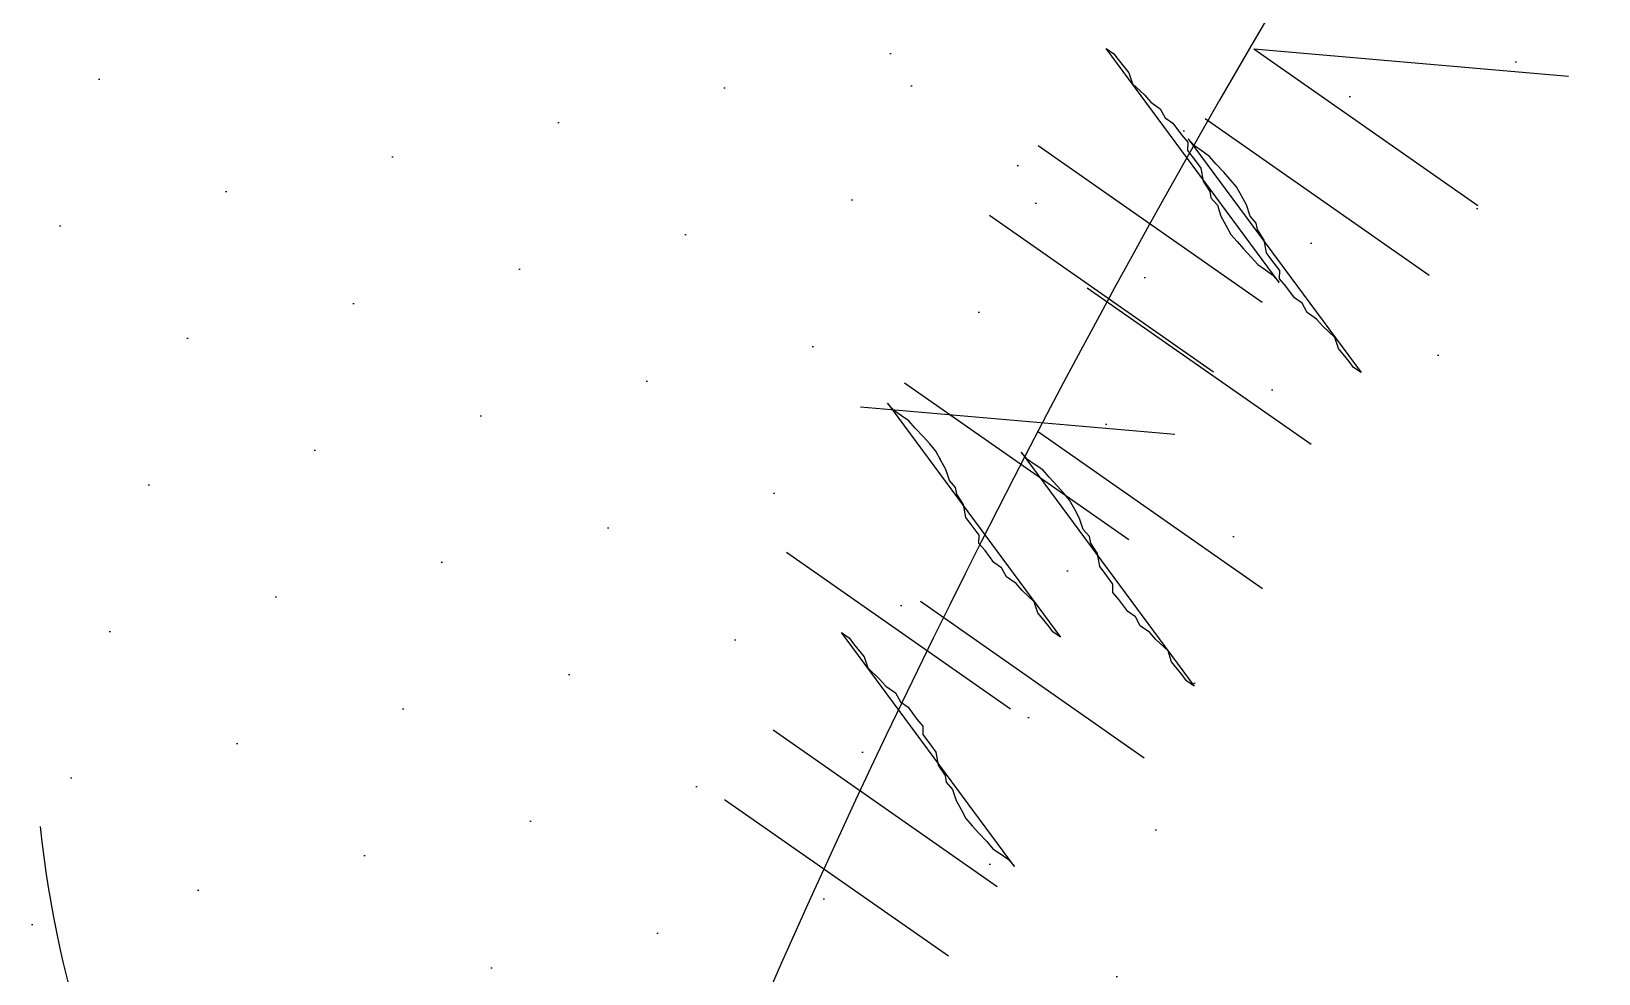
# Model space of a CAD drawing. Extents: x 3694 to 117786, y 20013 to 108631.
# Drawn here: x 25805.3 to 25920.8, y 33090.6 to 33160 of the extents above; entities that cross this region are included whole.
import ezdxf

# ---------------------------------------------------------------- set-up
doc = ezdxf.new("R2010")
doc.units = 0
doc.header["$LTSCALE"] = 1000
doc.header["$MEASUREMENT"] = 0
doc.layers.add('家具', color=253, linetype='Continuous')

msp = doc.modelspace()

# ---------------------------------------------------------------- hatches: boundary and pattern name
at = {"layer": '家具'}
h = msp.add_hatch(dxfattribs=at)
h.set_pattern_fill('DOTS', color=8, scale=335.28, angle=-90, style=0)
h.set_pattern_definition([(270, (-1566.307, 12540.708), (-20.955, -10.4775), [0, -20.955])])
edge = h.paths.add_edge_path()
edge.add_spline(control_points=[(25662.78, 31423.88), (25660.95, 31432.93), (25659.17, 31441.96), (25653.73, 31470.37), (25650.3, 31489.66), (25644.36, 31528.06), (25641.9, 31547.1), (25637.31, 31591.67), (25635.43, 31617.28), (25630.67, 31694.98), (25628.65, 31748.09), (25621.73, 31828.79), (25618.79, 31855.84), (25612.72, 31896.46), (25610.41, 31910.01), (25605.13, 31937.08), (25602.13, 31950.67), (25594.77, 31980.14), (25590.33, 31995.87), (25582.63, 32022), (25579.42, 32032.55), (25576.24, 32042.98)], knot_values=[0.007594, 0.007594, 0.007594, 0.007594, 1.009332, 1.009332, 3.166904, 3.166904, 5.324476, 5.324476, 8.146714, 8.146714, 13.786985, 13.786985, 16.607121, 16.607121, 18.017189, 18.017189, 19.427256, 19.427256, 21.1184, 21.1184, 22.28816, 22.28816, 22.28816, 22.28816], degree=3, periodic=0)
edge.add_ellipse((27492.81, 32604.79), major_axis=(-1412.24, 1412.24), ratio=1, start_angle=48.55715, end_angle=61.33744, ccw=False)
edge.add_ellipse((27492.81, 32356.96), major_axis=(-1412.24, 1412.24), ratio=1, start_angle=28.66256, end_angle=41.44285, ccw=False)
edge.add_spline(control_points=[(25576.24, 32918.76), (25579.42, 32929.2), (25582.63, 32939.75), (25590.33, 32965.88), (25594.77, 32981.61), (25602.13, 33011.08), (25605.13, 33024.67), (25610.41, 33051.74), (25612.72, 33065.29), (25618.79, 33105.91), (25621.73, 33132.96), (25626.82, 33192.38), (25628.66, 33224.64), (25630.39, 33256.52)], knot_values=[0.007594, 0.007594, 0.007594, 0.007594, 1.177354, 1.177354, 2.868498, 2.868498, 4.278566, 4.278566, 5.688634, 5.688634, 8.508769, 8.508769, 11.917873, 11.917873, 11.917873, 11.917873], degree=3, periodic=0)
edge.add_ellipse((25636.15, 33278.94), major_axis=(16.38, 16.38), ratio=1, start_angle=210.5825, end_angle=224.1965)
edge.add_ellipse((25771.72, 33642.9), major_axis=(-290.11, 290.11), ratio=1, start_angle=115.6565, end_angle=125.4571)
edge.add_ellipse((24991.43, 33119.5), major_axis=(-510.62, 510.62), ratio=1, start_angle=213.72155, end_angle=234.46982, ccw=False)
edge.add_ellipse((21224.43, 32647.69), major_axis=(-3173.05, 3173.05), ratio=1, start_angle=218.35798, end_angle=229.22468, ccw=False)
edge.add_ellipse((24683.47, 31745.34), major_axis=(-756.09, 756.09), ratio=1, start_angle=220.52221, end_angle=246.00697, ccw=False)
edge.add_ellipse((25763.13, 31635.85), major_axis=(-20.78, 20.78), ratio=1, start_angle=-17.314, end_angle=60.6503)
edge.add_ellipse((26021.41, 31879.25), major_axis=(269.53, 269.53), ratio=1, start_angle=176.2513, end_angle=213.9303)
edge.add_ellipse((26296.87, 31659.29), major_axis=(-269.54, 269.54), ratio=1, start_angle=68.8475, end_angle=70.5636)
edge.add_ellipse((26012.17, 29992.04), major_axis=(1063.44, 1063.44), ratio=1, start_angle=47.25508, end_angle=54.69471)
edge.add_ellipse((25808.49, 31263.72), major_axis=(153.1, 153.1), ratio=1, start_angle=58.2352, end_angle=87.2958)
edge = h.paths.add_edge_path()
edge.add_ellipse((25722.49, 31307.44), major_axis=(-59.62, 59.62), ratio=1, start_angle=82.2821, end_angle=111.8665, ccw=False)
edge.add_ellipse((25771.29, 31335.44), major_axis=(99.2, 99.2), ratio=1, start_angle=154.3192, end_angle=169.3068, ccw=False)
edge.add_ellipse((25896.08, 32846.25), major_axis=(1116.04, 1116.04), ratio=1, start_angle=215.62195, end_angle=236.67588)
edge.add_spline(control_points=[(26215.5, 31300.59), (26215.69, 31298.4), (26216.55, 31288.82), (26217.14, 31278.8), (26217.99, 31269.41)], knot_values=[0, 0, 0, 0, 0.241803, 1.05283, 1.05283, 1.05283, 1.05283], degree=3, periodic=0)
edge.add_ellipse((26255.9, 31272.71), major_axis=(-26.91, 26.91), ratio=1, start_angle=49.7272, end_angle=121.2232)
edge.add_ellipse((25925.72, 35279.25), major_axis=(2868.19, 2868.19), ratio=1, start_angle=221.65955, end_angle=229.54069, ccw=False)
edge = h.paths.add_edge_path()
edge.add_ellipse((25722.49, 33654.3), major_axis=(59.62, 59.62), ratio=1, start_angle=68.1335, end_angle=97.7179, ccw=False)
edge.add_ellipse((25925.72, 29682.5), major_axis=(-2868.19, 2868.19), ratio=1, start_angle=310.4559, end_angle=318.34045, ccw=False)
edge.add_ellipse((26256.08, 33689.01), major_axis=(-26.91, 26.91), ratio=1, start_angle=-31.3236, end_angle=40.0165)
edge.add_spline(control_points=[(26218.17, 33692.31), (26217.83, 33688.62), (26217.56, 33685.18), (26217.31, 33681.92)], knot_values=[0, 0, 0, 0, 0.318986, 0.318986, 0.318986, 0.318986], degree=3, periodic=0)
edge.add_ellipse((25787.82, 30136.05), major_axis=(-2525.63, 2525.63), ratio=1, start_angle=-51.90623, end_angle=-42.87541)
edge = h.paths.add_edge_path()
edge.add_ellipse((25936.38, 33218.45), major_axis=(221.16, 221.16), ratio=1, start_angle=249.068, end_angle=320.144, ccw=False)
edge.add_ellipse((25845.66, 32959.01), major_axis=(-155.45, 155.45), ratio=1, start_angle=155.1189, end_angle=218.1718, ccw=False)
edge.add_ellipse((26469.11, 32583.91), major_axis=(405.32, 405.32), ratio=1, start_angle=117.88643, end_angle=164.47377)
edge.add_ellipse((25759.1, 32002.77), major_axis=(258.82, 258.82), ratio=1, start_angle=319.4937, end_angle=369.8017, ccw=False)
edge.add_ellipse((26033.54, 31769.3), major_axis=(196.09, 196.09), ratio=1, start_angle=323.3076, end_angle=385.9615, ccw=False)
edge.add_ellipse((25947.61, 31313.07), major_axis=(433.68, 433.68), ratio=1, start_angle=340.12182, end_angle=369.01888, ccw=False)
edge.add_ellipse((10815.44, 32429.69), major_axis=(-11109.23, 11109.23), ratio=1, start_angle=221.285609, end_angle=221.875833, ccw=False)
edge.add_spline(control_points=[(26493.26, 31411.9), (26486.23, 31411.45), (26479.08, 31411.35), (26471.58, 31411.63)], knot_values=[2.29351, 2.29351, 2.29351, 2.29351, 2.979733, 2.979733, 2.979733, 2.979733], degree=3, periodic=0)
edge.add_spline(control_points=[(26471.58, 31411.63), (26467.36, 31411.79), (26456, 31412.52), (26440.03, 31414.58), (26443.69, 31428.33), (26439.95, 31432.1), (26437.17, 31433.68)], knot_values=[2.979733, 2.979733, 2.979733, 2.979733, 3.365456, 3.990522, 4.278466, 4.605763, 4.605763, 4.605763, 4.605763], degree=3, periodic=0)
edge.add_spline(control_points=[(26437.17, 31433.68), (26434.39, 31435.26), (26430.81, 31436.41), (26427.23, 31437.56)], knot_values=[4.605763, 4.605763, 4.605763, 4.605763, 4.934211, 4.934211, 4.934211, 4.934211], degree=3, periodic=0)
edge.add_ellipse((26012.17, 29992.04), major_axis=(-1063.44, 1063.44), ratio=1, start_angle=-61.02051, end_angle=-52.79563)
edge.add_ellipse((26083.49, 31751.85), major_axis=(-212.58, 212.58), ratio=1, start_angle=161.1869, end_angle=194.3664)
edge.add_ellipse((26083.4, 31433.23), major_axis=(217.18, 217.18), ratio=1, start_angle=347.5897, end_angle=388.9748)
edge.add_ellipse((25731.36, 31559.84), major_axis=(331.09, 331.09), ratio=1, start_angle=336.1037, end_angle=362.1536)
edge.add_ellipse((26298.48, 31544.49), major_axis=(-308.61, 308.61), ratio=1, start_angle=-10.2604, end_angle=-2.0534)
edge.add_spline(control_points=[(26001.12, 31863.96), (25992.17, 31856.91), (25969.73, 31839.24), (25979.5, 31902.48), (25956.49, 31937.54), (25929.27, 31997.14), (25961.86, 32062.77), (25942.62, 32144.53), (25926.68, 32231.36), (25867, 32267.5), (25858.38, 32323.05), (25825.52, 32311.22), (25824.03, 32328.39), (25823.35, 32337.33)], knot_values=[28.726228, 28.726228, 28.726228, 28.726228, 29.65137, 31.045535, 32.970907, 34.80046, 37.537981, 40.132447, 43.737998, 46.299248, 47.538816, 48.20545, 48.984057, 48.984057, 48.984057, 48.984057], degree=3, periodic=0)
edge.add_ellipse((32110.24, 32499.07), major_axis=(-4446.97, 4446.97), ratio=1, start_angle=42.846266, end_angle=46.473696, ccw=False)
edge.add_spline(control_points=[(25825.72, 32735.41), (25827.12, 32749.3), (25830.3, 32773.8), (25873.86, 32804.82), (25894.59, 32873.4), (25930.04, 32937.04), (25918.78, 33008.53), (25955.54, 33031.18), (25987.9, 33118.04), (25988.47, 33096.8)], knot_values=[0, 0, 0, 0, 1.426784, 2.507846, 5.446644, 8.794162, 10.36551, 12.195062, 14.476347, 14.476347, 14.476347, 14.476347], degree=3, periodic=0)
edge.add_ellipse((25595.37, 33351.18), major_axis=(-331.09, 331.09), ratio=1, start_angle=192.0923, end_angle=216.81)
edge.add_ellipse((25910.2, 33553.27), major_axis=(217.18, 217.18), ratio=1, start_angle=253.939, end_angle=295.324)
edge.add_ellipse((25981.51, 33242.73), major_axis=(-212.58, 212.58), ratio=1, start_angle=268.5473, end_angle=274.8553)
edge.add_ellipse((26015.71, 34854.62), major_axis=(-983.78, 983.78), ratio=1, start_angle=141.58816, end_angle=151.91197)
edge.add_spline(control_points=[(26420.43, 33523.52), (26425.94, 33525.33), (26431.45, 33527.14), (26434.04, 33530.52)], knot_values=[4.42753, 4.42753, 4.42753, 4.42753, 4.934211, 4.934211, 4.934211, 4.934211], degree=3, periodic=0)
edge.add_ellipse((25941.61, 33650.24), major_axis=(-358.34, 358.34), ratio=1, start_angle=172.1836, end_angle=211.3352, ccw=False)
h = msp.add_hatch(dxfattribs=at)
h.set_pattern_fill('DOTS', color=8, scale=178.816, angle=-75.176, style=0)
h.set_pattern_definition([(255.176, (7759.612, 27199.551), (-12.2337153, -2.5426225), [0, -11.176])])
edge = h.paths.add_edge_path(flags=17)
edge.add_ellipse((25774.3, 33090.61), major_axis=(-23.26, 23.26), ratio=1, start_angle=182.6054, end_angle=232.4016)
edge.add_ellipse((25890.19, 33110.43), major_axis=(59.9, 59.9), ratio=1, start_angle=145.6008, end_angle=189.3416)
edge.add_ellipse((25840.79, 33088.2), major_axis=(-32.95, 32.95), ratio=1, start_angle=70.0976, end_angle=135.0171, ccw=False)
edge = h.paths.add_edge_path(flags=17)
edge.add_ellipse((26482.88, 32815.35), major_axis=(481.37, 481.37), ratio=1, start_angle=115.58827, end_angle=116.32292, ccw=False)
edge.add_ellipse((25895.61, 33038.87), major_axis=(38.8, 38.8), ratio=1, start_angle=132.1423, end_angle=203.6366)
edge.add_ellipse((25868.37, 32967.64), major_axis=(-15.13, 15.13), ratio=1, start_angle=-64.8218, end_angle=72.1862)
edge.add_ellipse((25925.11, 33007.88), major_axis=(-64.2, 64.2), ratio=1, start_angle=28.7109, end_angle=78.4325, ccw=False)
edge = h.paths.add_edge_path()
edge.add_ellipse((26097.69, 32987.55), major_axis=(-242.04, 242.04), ratio=1, start_angle=-26.2846, end_angle=23.3258, ccw=False)
edge.add_spline(control_points=[(25987.86, 33311.75), (25997.22, 33316.08), (26009.13, 33321.59), (26015.99, 33313.95), (26017.25, 33311.97)], knot_values=[0, 0, 0, 0, 1.422385, 1.810205, 1.810205, 1.810205, 1.810205], degree=3, periodic=0)
edge.add_ellipse((26482.88, 32815.35), major_axis=(481.37, 481.37), ratio=1, start_angle=88.15451, end_angle=92.74736)
edge.add_ellipse((26068.39, 32980.85), major_axis=(216.1, 216.1), ratio=1, start_angle=62.0105, end_angle=113.1092)
edge.add_ellipse((26200.64, 32878.76), major_axis=(331.35, 331.35), ratio=1, start_angle=107.547, end_angle=150.4325)
edge.add_ellipse((26734.63, 32591.75), major_axis=(706.38, 706.38), ratio=1, start_angle=125.64913, end_angle=128.25362)
edge.add_spline(control_points=[(25742.58, 32709.11), (25738.94, 32709.9), (25728.59, 32714.87), (25728.79, 32726.92), (25728.92, 32735.05)], knot_values=[0, 0, 0, 0, 0.581976, 1.791185, 1.791185, 1.791185, 1.791185], degree=3, periodic=0)
edge.add_ellipse((26227.64, 32861.2), major_axis=(-363.75, 363.75), ratio=1, start_angle=15.5696, end_angle=59.1958, ccw=False)
edge = h.paths.add_edge_path()
edge.add_spline(control_points=[(25770.76, 32721.98), (25765.22, 32716.2), (25757.52, 32708.17), (25745.69, 32708.43), (25742.58, 32709.11)], knot_values=[1.791185, 1.791185, 1.791185, 1.791185, 3.069002, 3.567392, 3.567392, 3.567392, 3.567392], degree=3, periodic=0)
edge.add_ellipse((26734.63, 32591.75), major_axis=(706.38, 706.38), ratio=1, start_angle=125.64913, end_angle=128.25362, ccw=False)
edge.add_ellipse((25518.62, 33078.03), major_axis=(281.07, 281.07), ratio=1, start_angle=260.4096, end_angle=304.1078)
edge.add_ellipse((25554.97, 33238.84), major_axis=(300.8, 300.8), ratio=1, start_angle=281.3182, end_angle=319.6193)
edge.add_ellipse((26482.88, 32815.35), major_axis=(-481.37, 481.37), ratio=1, start_angle=-1.84549, end_angle=2.74736, ccw=False)
edge.add_spline(control_points=[(26017.25, 33311.97), (26019.16, 33308.97), (26023.49, 33297.46), (26024, 33287.16), (26024.34, 33280.25)], knot_values=[1.810205, 1.810205, 1.810205, 1.810205, 2.398758, 3.598447, 3.598447, 3.598447, 3.598447], degree=3, periodic=0)
edge.add_ellipse((25636.17, 33260.92), major_axis=(-274.82, 274.82), ratio=1, start_angle=183.0275, end_angle=227.8513, ccw=False)
edge.add_ellipse((25621.13, 32986.96), major_axis=(-215.18, 215.18), ratio=1, start_angle=164.4537, end_angle=227.6435, ccw=False)
h = msp.add_hatch(dxfattribs=at)
h.set_pattern_fill('DOTS', color=8, scale=111.76, angle=-102.9138, style=0)
h.set_pattern_definition([(282.9137604, (28434.345, 125801.5766), (-6.0278136, -4.96520334), [0, -6.985])])
edge = h.paths.add_edge_path()
edge.add_ellipse((25771.72, 33642.9), major_axis=(290.11, 290.11), ratio=1, start_angle=228.1002, end_angle=236.8793)
edge.add_ellipse((25993.71, 33228.7), major_axis=(97.66, 97.66), ratio=1, start_angle=129.7169, end_angle=174.894)
edge.add_ellipse((26144.71, 33492.89), major_axis=(308.61, 308.61), ratio=1, start_angle=171.5086, end_angle=188.9291, ccw=False)

# ---------------------------------------------------------------- linework, layer by layer
at = {"layer": '家具', "color": 8, "linetype": 'Continuous'}
for p, q in [((25884.5, 33158.74, 0), (25885.06, 33158.34, 0)), ((25897.24, 33141.5, 0), (25884.5, 33158.74, 0)), ((25884.5, 33158.74, 0), (25885.06, 33158.34, 0)), ((25897.24, 33141.5, 0), (25884.5, 33158.74, 0)), ((25884.5, 33158.74, 0), (25885.06, 33158.34, 0)), ((25897.24, 33141.5, 0), (25884.5, 33158.74, 0)), ((25884.5, 33158.74, 0), (25885.06, 33158.34, 0)), ((25897.24, 33141.5, 0), (25884.5, 33158.74, 0)), ((25885.06, 33158.34, 0), (25885.38, 33157.91, 0)), ((25885.06, 33158.34, 0), (25885.38, 33157.91, 0)), ((25885.06, 33158.34, 0), (25885.38, 33157.91, 0)), ((25885.06, 33158.34, 0), (25885.38, 33157.91, 0)), ((25895.38, 33158.7, 0), (25911.88, 33147.17, 0)), ((25895.38, 33158.7, 0), (25911.88, 33147.17, 0)), ((25895.38, 33158.7, 0), (25918.54, 33156.69, 0)), ((25895.38, 33158.7, 0), (25911.88, 33147.17, 0)), ((25895.38, 33158.7, 0), (25918.54, 33156.69, 0)), ((25895.38, 33158.7, 0), (25911.88, 33147.17, 0)), ((25895.38, 33158.7, 0), (25918.54, 33156.69, 0)), ((25885.38, 33157.91, 0), (25886.16, 33156.95, 0)), ((25885.38, 33157.91, 0), (25886.16, 33156.95, 0)), ((25885.38, 33157.91, 0), (25886.16, 33156.95, 0)), ((25885.38, 33157.91, 0), (25886.16, 33156.95, 0)), ((25886.16, 33156.95, 0), (25886.43, 33156.13, 0)), ((25886.16, 33156.95, 0), (25886.43, 33156.13, 0)), ((25886.16, 33156.95, 0), (25886.43, 33156.13, 0)), ((25886.16, 33156.95, 0), (25886.43, 33156.13, 0)), ((25886.43, 33156.13, 0), (25887.31, 33155.31, 0)), ((25886.43, 33156.13, 0), (25887.31, 33155.31, 0)), ((25886.43, 33156.13, 0), (25887.31, 33155.31, 0)), ((25886.43, 33156.13, 0), (25887.31, 33155.31, 0)), ((25887.31, 33155.31, 0), (25887.77, 33154.78, 0)), ((25887.31, 33155.31, 0), (25887.77, 33154.78, 0)), ((25887.31, 33155.31, 0), (25887.77, 33154.78, 0)), ((25887.31, 33155.31, 0), (25887.77, 33154.78, 0)), ((25887.77, 33154.78, 0), (25888.47, 33154.29, 0)), ((25887.77, 33154.78, 0), (25888.47, 33154.29, 0)), ((25887.77, 33154.78, 0), (25888.47, 33154.29, 0)), ((25887.77, 33154.78, 0), (25888.47, 33154.29, 0)), ((25888.47, 33154.29, 0), (25888.84, 33153.62, 0)), ((25888.47, 33154.29, 0), (25888.84, 33153.62, 0)), ((25888.47, 33154.29, 0), (25888.84, 33153.62, 0)), ((25888.47, 33154.29, 0), (25888.84, 33153.62, 0)), ((25888.84, 33153.62, 0), (25889.4, 33153.23, 0)), ((25888.84, 33153.62, 0), (25889.4, 33153.23, 0)), ((25888.84, 33153.62, 0), (25889.4, 33153.23, 0)), ((25888.84, 33153.62, 0), (25889.4, 33153.23, 0)), ((25891.79, 33153.57, 0), (25908.29, 33142.04, 0)), ((25891.79, 33153.57, 0), (25908.29, 33142.04, 0)), ((25891.79, 33153.57, 0), (25908.29, 33142.04, 0)), ((25891.79, 33153.57, 0), (25908.29, 33142.04, 0)), ((25889.4, 33153.23, 0), (25890.04, 33152.36, 0)), ((25889.4, 33153.23, 0), (25890.04, 33152.36, 0)), ((25889.4, 33153.23, 0), (25890.04, 33152.36, 0)), ((25889.4, 33153.23, 0), (25890.04, 33152.36, 0)), ((25890.04, 33152.36, 0), (25890.5, 33151.83, 0)), ((25890.04, 33152.36, 0), (25890.5, 33151.83, 0)), ((25890.04, 33152.36, 0), (25890.5, 33151.83, 0)), ((25890.04, 33152.36, 0), (25890.5, 33151.83, 0)), ((25895.98, 33140.01, 0), (25879.47, 33151.55, 0)), ((25895.98, 33140.01, 0), (25879.47, 33151.55, 0)), ((25895.98, 33140.01, 0), (25879.47, 33151.55, 0)), ((25895.98, 33140.01, 0), (25879.47, 33151.55, 0)), ((25890.5, 33151.83, 0), (25890.49, 33151.21, 0)), ((25890.5, 33151.83, 0), (25890.49, 33151.21, 0)), ((25890.5, 33151.83, 0), (25890.49, 33151.21, 0)), ((25890.5, 33151.83, 0), (25890.49, 33151.21, 0)), ((25890.49, 33151.21, 0), (25891.14, 33150.35, 0)), ((25890.49, 33151.21, 0), (25891.14, 33150.35, 0)), ((25890.49, 33151.21, 0), (25891.14, 33150.35, 0)), ((25890.49, 33151.21, 0), (25891.14, 33150.35, 0)), ((25890.99, 33151.55, 0), (25890.53, 33152.08, 0)), ((25890.53, 33152.08, 0), (25903.27, 33134.85, 0)), ((25890.99, 33151.55, 0), (25890.53, 33152.08, 0)), ((25890.53, 33152.08, 0), (25903.27, 33134.85, 0)), ((25890.99, 33151.55, 0), (25890.53, 33152.08, 0)), ((25890.53, 33152.08, 0), (25903.27, 33134.85, 0)), ((25890.99, 33151.55, 0), (25890.53, 33152.08, 0)), ((25890.53, 33152.08, 0), (25903.27, 33134.85, 0)), ((25891.55, 33151.16, 0), (25890.99, 33151.55, 0)), ((25891.55, 33151.16, 0), (25890.99, 33151.55, 0)), ((25891.55, 33151.16, 0), (25890.99, 33151.55, 0)), ((25891.55, 33151.16, 0), (25890.99, 33151.55, 0)), ((25892.11, 33150.77, 0), (25891.55, 33151.16, 0)), ((25892.11, 33150.77, 0), (25891.55, 33151.16, 0)), ((25892.11, 33150.77, 0), (25891.55, 33151.16, 0)), ((25892.11, 33150.77, 0), (25891.55, 33151.16, 0)), ((25891.14, 33150.35, 0), (25891.46, 33149.91, 0)), ((25891.14, 33150.35, 0), (25891.46, 33149.91, 0)), ((25891.14, 33150.35, 0), (25891.46, 33149.91, 0)), ((25891.14, 33150.35, 0), (25891.46, 33149.91, 0)), ((25892.57, 33150.24, 0), (25892.11, 33150.77, 0)), ((25892.57, 33150.24, 0), (25892.11, 33150.77, 0)), ((25892.57, 33150.24, 0), (25892.11, 33150.77, 0)), ((25892.57, 33150.24, 0), (25892.11, 33150.77, 0)), ((25893.17, 33149.61, 0), (25892.57, 33150.24, 0)), ((25893.17, 33149.61, 0), (25892.57, 33150.24, 0)), ((25893.17, 33149.61, 0), (25892.57, 33150.24, 0)), ((25893.17, 33149.61, 0), (25892.57, 33150.24, 0)), ((25891.46, 33149.91, 0), (25891.63, 33148.96, 0)), ((25891.46, 33149.91, 0), (25891.63, 33148.96, 0)), ((25891.46, 33149.91, 0), (25891.63, 33148.96, 0)), ((25891.46, 33149.91, 0), (25891.63, 33148.96, 0)), ((25891.63, 33148.96, 0), (25892.13, 33148.19, 0)), ((25891.63, 33148.96, 0), (25892.13, 33148.19, 0)), ((25891.63, 33148.96, 0), (25892.13, 33148.19, 0)), ((25891.63, 33148.96, 0), (25892.13, 33148.19, 0)), ((25893.63, 33149.08, 0), (25893.17, 33149.61, 0)), ((25893.63, 33149.08, 0), (25893.17, 33149.61, 0)), ((25893.63, 33149.08, 0), (25893.17, 33149.61, 0)), ((25893.63, 33149.08, 0), (25893.17, 33149.61, 0)), ((25894.1, 33148.55, 0), (25893.63, 33149.08, 0)), ((25894.1, 33148.55, 0), (25893.63, 33149.08, 0)), ((25894.1, 33148.55, 0), (25893.63, 33149.08, 0)), ((25894.1, 33148.55, 0), (25893.63, 33149.08, 0)), ((25892.13, 33148.19, 0), (25892.21, 33147.72, 0)), ((25892.13, 33148.19, 0), (25892.21, 33147.72, 0)), ((25892.13, 33148.19, 0), (25892.21, 33147.72, 0)), ((25892.13, 33148.19, 0), (25892.21, 33147.72, 0)), ((25892.21, 33147.72, 0), (25892.68, 33147.19, 0)), ((25892.21, 33147.72, 0), (25892.68, 33147.19, 0)), ((25892.21, 33147.72, 0), (25892.68, 33147.19, 0)), ((25892.21, 33147.72, 0), (25892.68, 33147.19, 0)), ((25894.46, 33147.88, 0), (25894.1, 33148.55, 0)), ((25894.46, 33147.88, 0), (25894.1, 33148.55, 0)), ((25894.46, 33147.88, 0), (25894.1, 33148.55, 0)), ((25894.46, 33147.88, 0), (25894.1, 33148.55, 0)), ((25894.82, 33147.21, 0), (25894.46, 33147.88, 0)), ((25894.82, 33147.21, 0), (25894.46, 33147.88, 0)), ((25894.82, 33147.21, 0), (25894.46, 33147.88, 0)), ((25894.82, 33147.21, 0), (25894.46, 33147.88, 0)), ((25892.68, 33147.19, 0), (25892.94, 33146.38, 0)), ((25892.68, 33147.19, 0), (25892.94, 33146.38, 0)), ((25892.68, 33147.19, 0), (25892.94, 33146.38, 0)), ((25892.68, 33147.19, 0), (25892.94, 33146.38, 0)), ((25895.09, 33146.39, 0), (25894.82, 33147.21, 0)), ((25895.09, 33146.39, 0), (25894.82, 33147.21, 0)), ((25895.09, 33146.39, 0), (25894.82, 33147.21, 0)), ((25895.09, 33146.39, 0), (25894.82, 33147.21, 0)), ((25892.39, 33134.88, 0), (25875.89, 33146.42, 0)), ((25892.39, 33134.88, 0), (25875.89, 33146.42, 0)), ((25892.39, 33134.88, 0), (25875.89, 33146.42, 0)), ((25892.39, 33134.88, 0), (25875.89, 33146.42, 0)), ((25892.94, 33146.38, 0), (25893.31, 33145.71, 0)), ((25892.94, 33146.38, 0), (25893.31, 33145.71, 0)), ((25892.94, 33146.38, 0), (25893.31, 33145.71, 0)), ((25892.94, 33146.38, 0), (25893.31, 33145.71, 0)), ((25893.31, 33145.71, 0), (25893.67, 33145.03, 0)), ((25893.31, 33145.71, 0), (25893.67, 33145.03, 0)), ((25893.31, 33145.71, 0), (25893.67, 33145.03, 0)), ((25893.31, 33145.71, 0), (25893.67, 33145.03, 0)), ((25895.55, 33145.86, 0), (25895.09, 33146.39, 0)), ((25895.55, 33145.86, 0), (25895.09, 33146.39, 0)), ((25895.55, 33145.86, 0), (25895.09, 33146.39, 0)), ((25895.55, 33145.86, 0), (25895.09, 33146.39, 0)), ((25895.64, 33145.39, 0), (25895.55, 33145.86, 0)), ((25895.64, 33145.39, 0), (25895.55, 33145.86, 0)), ((25895.64, 33145.39, 0), (25895.55, 33145.86, 0)), ((25895.64, 33145.39, 0), (25895.55, 33145.86, 0)), ((25896.14, 33144.62, 0), (25895.64, 33145.39, 0)), ((25896.14, 33144.62, 0), (25895.64, 33145.39, 0)), ((25896.14, 33144.62, 0), (25895.64, 33145.39, 0)), ((25896.14, 33144.62, 0), (25895.64, 33145.39, 0)), ((25893.67, 33145.03, 0), (25894.13, 33144.5, 0)), ((25893.67, 33145.03, 0), (25894.13, 33144.5, 0)), ((25893.67, 33145.03, 0), (25894.13, 33144.5, 0)), ((25893.67, 33145.03, 0), (25894.13, 33144.5, 0)), ((25894.13, 33144.5, 0), (25894.6, 33143.97, 0)), ((25894.13, 33144.5, 0), (25894.6, 33143.97, 0)), ((25894.13, 33144.5, 0), (25894.6, 33143.97, 0)), ((25894.13, 33144.5, 0), (25894.6, 33143.97, 0)), ((25896.31, 33143.67, 0), (25896.14, 33144.62, 0)), ((25896.31, 33143.67, 0), (25896.14, 33144.62, 0)), ((25896.31, 33143.67, 0), (25896.14, 33144.62, 0)), ((25896.31, 33143.67, 0), (25896.14, 33144.62, 0)), ((25894.6, 33143.97, 0), (25895.2, 33143.34, 0)), ((25894.6, 33143.97, 0), (25895.2, 33143.34, 0)), ((25894.6, 33143.97, 0), (25895.2, 33143.34, 0)), ((25894.6, 33143.97, 0), (25895.2, 33143.34, 0)), ((25895.2, 33143.34, 0), (25895.66, 33142.81, 0)), ((25895.2, 33143.34, 0), (25895.66, 33142.81, 0)), ((25895.2, 33143.34, 0), (25895.66, 33142.81, 0)), ((25895.2, 33143.34, 0), (25895.66, 33142.81, 0)), ((25896.63, 33143.23, 0), (25896.31, 33143.67, 0)), ((25896.63, 33143.23, 0), (25896.31, 33143.67, 0)), ((25896.63, 33143.23, 0), (25896.31, 33143.67, 0)), ((25896.63, 33143.23, 0), (25896.31, 33143.67, 0)), ((25897.28, 33142.37, 0), (25896.63, 33143.23, 0)), ((25897.28, 33142.37, 0), (25896.63, 33143.23, 0)), ((25897.28, 33142.37, 0), (25896.63, 33143.23, 0)), ((25897.28, 33142.37, 0), (25896.63, 33143.23, 0)), ((25895.66, 33142.81, 0), (25896.22, 33142.42, 0)), ((25895.66, 33142.81, 0), (25896.22, 33142.42, 0)), ((25895.66, 33142.81, 0), (25896.22, 33142.42, 0)), ((25895.66, 33142.81, 0), (25896.22, 33142.42, 0)), ((25896.22, 33142.42, 0), (25896.78, 33142.03, 0)), ((25896.22, 33142.42, 0), (25896.78, 33142.03, 0)), ((25896.22, 33142.42, 0), (25896.78, 33142.03, 0)), ((25896.22, 33142.42, 0), (25896.78, 33142.03, 0)), ((25896.78, 33142.03, 0), (25897.24, 33141.5, 0)), ((25896.78, 33142.03, 0), (25897.24, 33141.5, 0)), ((25896.78, 33142.03, 0), (25897.24, 33141.5, 0)), ((25896.78, 33142.03, 0), (25897.24, 33141.5, 0)), ((25897.26, 33141.75, 0), (25897.28, 33142.37, 0)), ((25897.26, 33141.75, 0), (25897.28, 33142.37, 0)), ((25897.26, 33141.75, 0), (25897.28, 33142.37, 0)), ((25897.26, 33141.75, 0), (25897.28, 33142.37, 0)), ((25883.09, 33141.11, 0), (25899.59, 33129.58, 0)), ((25883.09, 33141.11, 0), (25899.59, 33129.58, 0)), ((25883.09, 33141.11, 0), (25899.59, 33129.58, 0)), ((25883.09, 33141.11, 0), (25899.59, 33129.58, 0)), ((25897.72, 33141.22, 0), (25897.26, 33141.75, 0)), ((25897.72, 33141.22, 0), (25897.26, 33141.75, 0)), ((25897.72, 33141.22, 0), (25897.26, 33141.75, 0)), ((25897.72, 33141.22, 0), (25897.26, 33141.75, 0)), ((25898.37, 33140.35, 0), (25897.72, 33141.22, 0)), ((25898.37, 33140.35, 0), (25897.72, 33141.22, 0)), ((25898.37, 33140.35, 0), (25897.72, 33141.22, 0)), ((25898.37, 33140.35, 0), (25897.72, 33141.22, 0)), ((25898.93, 33139.96, 0), (25898.37, 33140.35, 0)), ((25898.93, 33139.96, 0), (25898.37, 33140.35, 0)), ((25898.93, 33139.96, 0), (25898.37, 33140.35, 0)), ((25898.93, 33139.96, 0), (25898.37, 33140.35, 0)), ((25899.29, 33139.29, 0), (25898.93, 33139.96, 0)), ((25899.29, 33139.29, 0), (25898.93, 33139.96, 0)), ((25899.29, 33139.29, 0), (25898.93, 33139.96, 0)), ((25899.29, 33139.29, 0), (25898.93, 33139.96, 0)), ((25899.99, 33138.8, 0), (25899.29, 33139.29, 0)), ((25899.99, 33138.8, 0), (25899.29, 33139.29, 0)), ((25899.99, 33138.8, 0), (25899.29, 33139.29, 0)), ((25899.99, 33138.8, 0), (25899.29, 33139.29, 0)), ((25900.46, 33138.27, 0), (25899.99, 33138.8, 0)), ((25900.46, 33138.27, 0), (25899.99, 33138.8, 0)), ((25900.46, 33138.27, 0), (25899.99, 33138.8, 0)), ((25900.46, 33138.27, 0), (25899.99, 33138.8, 0)), ((25901.34, 33137.45, 0), (25900.46, 33138.27, 0)), ((25901.34, 33137.45, 0), (25900.46, 33138.27, 0)), ((25901.34, 33137.45, 0), (25900.46, 33138.27, 0)), ((25901.34, 33137.45, 0), (25900.46, 33138.27, 0)), ((25901.6, 33136.64, 0), (25901.34, 33137.45, 0)), ((25901.6, 33136.64, 0), (25901.34, 33137.45, 0)), ((25901.6, 33136.64, 0), (25901.34, 33137.45, 0)), ((25901.6, 33136.64, 0), (25901.34, 33137.45, 0)), ((25902.39, 33135.67, 0), (25901.6, 33136.64, 0)), ((25902.39, 33135.67, 0), (25901.6, 33136.64, 0)), ((25902.39, 33135.67, 0), (25901.6, 33136.64, 0)), ((25902.39, 33135.67, 0), (25901.6, 33136.64, 0)), ((25902.71, 33135.24, 0), (25902.39, 33135.67, 0)), ((25902.71, 33135.24, 0), (25902.39, 33135.67, 0)), ((25902.71, 33135.24, 0), (25902.39, 33135.67, 0)), ((25902.71, 33135.24, 0), (25902.39, 33135.67, 0)), ((25903.27, 33134.85, 0), (25902.71, 33135.24, 0)), ((25903.27, 33134.85, 0), (25902.71, 33135.24, 0)), ((25903.27, 33134.85, 0), (25902.71, 33135.24, 0)), ((25903.27, 33134.85, 0), (25902.71, 33135.24, 0)), ((25869.64, 33134.09, 0), (25886.15, 33122.55, 0)), ((25869.64, 33134.09, 0), (25886.15, 33122.55, 0)), ((25869.64, 33134.09, 0), (25886.15, 33122.55, 0)), ((25869.64, 33134.09, 0), (25886.15, 33122.55, 0)), ((25866.39, 33132.33, 0), (25889.55, 33130.32, 0)), ((25866.39, 33132.33, 0), (25889.55, 33130.32, 0)), ((25866.39, 33132.33, 0), (25889.55, 33130.32, 0)), ((25868.84, 33132.07, 0), (25868.38, 33132.6, 0)), ((25868.38, 33132.6, 0), (25881.12, 33115.36, 0)), ((25868.84, 33132.07, 0), (25868.38, 33132.6, 0)), ((25868.38, 33132.6, 0), (25881.12, 33115.36, 0)), ((25868.84, 33132.07, 0), (25868.38, 33132.6, 0)), ((25868.38, 33132.6, 0), (25881.12, 33115.36, 0)), ((25868.84, 33132.07, 0), (25868.38, 33132.6, 0)), ((25868.38, 33132.6, 0), (25881.12, 33115.36, 0)), ((25869.4, 33131.68, 0), (25868.84, 33132.07, 0)), ((25869.4, 33131.68, 0), (25868.84, 33132.07, 0)), ((25869.4, 33131.68, 0), (25868.84, 33132.07, 0)), ((25869.4, 33131.68, 0), (25868.84, 33132.07, 0)), ((25869.96, 33131.29, 0), (25869.4, 33131.68, 0)), ((25869.96, 33131.29, 0), (25869.4, 33131.68, 0)), ((25869.96, 33131.29, 0), (25869.4, 33131.68, 0)), ((25869.96, 33131.29, 0), (25869.4, 33131.68, 0)), ((25870.42, 33130.76, 0), (25869.96, 33131.29, 0)), ((25870.42, 33130.76, 0), (25869.96, 33131.29, 0)), ((25870.42, 33130.76, 0), (25869.96, 33131.29, 0)), ((25870.42, 33130.76, 0), (25869.96, 33131.29, 0)), ((25871.02, 33130.13, 0), (25870.42, 33130.76, 0)), ((25871.02, 33130.13, 0), (25870.42, 33130.76, 0)), ((25871.02, 33130.13, 0), (25870.42, 33130.76, 0)), ((25871.02, 33130.13, 0), (25870.42, 33130.76, 0)), ((25879.5, 33130.48, 0), (25896, 33118.94, 0)), ((25879.5, 33130.48, 0), (25896, 33118.94, 0)), ((25879.5, 33130.48, 0), (25896, 33118.94, 0)), ((25879.5, 33130.48, 0), (25896, 33118.94, 0)), ((25871.49, 33129.6, 0), (25871.02, 33130.13, 0)), ((25871.49, 33129.6, 0), (25871.02, 33130.13, 0)), ((25871.49, 33129.6, 0), (25871.02, 33130.13, 0)), ((25871.49, 33129.6, 0), (25871.02, 33130.13, 0)), ((25871.95, 33129.06, 0), (25871.49, 33129.6, 0)), ((25871.95, 33129.06, 0), (25871.49, 33129.6, 0)), ((25871.95, 33129.06, 0), (25871.49, 33129.6, 0)), ((25871.95, 33129.06, 0), (25871.49, 33129.6, 0)), ((25872.31, 33128.39, 0), (25871.95, 33129.06, 0)), ((25872.31, 33128.39, 0), (25871.95, 33129.06, 0)), ((25872.31, 33128.39, 0), (25871.95, 33129.06, 0)), ((25872.31, 33128.39, 0), (25871.95, 33129.06, 0)), ((25872.68, 33127.72, 0), (25872.31, 33128.39, 0)), ((25872.68, 33127.72, 0), (25872.31, 33128.39, 0)), ((25872.68, 33127.72, 0), (25872.31, 33128.39, 0)), ((25872.68, 33127.72, 0), (25872.31, 33128.39, 0)), ((25878.7, 33128.46, 0), (25878.23, 33128.99, 0)), ((25878.23, 33128.99, 0), (25890.98, 33111.75, 0)), ((25878.7, 33128.46, 0), (25878.23, 33128.99, 0)), ((25878.23, 33128.99, 0), (25890.98, 33111.75, 0)), ((25878.7, 33128.46, 0), (25878.23, 33128.99, 0)), ((25878.23, 33128.99, 0), (25890.98, 33111.75, 0)), ((25878.7, 33128.46, 0), (25878.23, 33128.99, 0)), ((25878.23, 33128.99, 0), (25890.98, 33111.75, 0)), ((25879.26, 33128.07, 0), (25878.7, 33128.46, 0)), ((25879.26, 33128.07, 0), (25878.7, 33128.46, 0)), ((25879.26, 33128.07, 0), (25878.7, 33128.46, 0)), ((25879.26, 33128.07, 0), (25878.7, 33128.46, 0)), ((25879.82, 33127.68, 0), (25879.26, 33128.07, 0)), ((25879.82, 33127.68, 0), (25879.26, 33128.07, 0)), ((25879.82, 33127.68, 0), (25879.26, 33128.07, 0)), ((25879.82, 33127.68, 0), (25879.26, 33128.07, 0)), ((25872.94, 33126.91, 0), (25872.68, 33127.72, 0)), ((25872.94, 33126.91, 0), (25872.68, 33127.72, 0)), ((25872.94, 33126.91, 0), (25872.68, 33127.72, 0)), ((25872.94, 33126.91, 0), (25872.68, 33127.72, 0)), ((25873.4, 33126.38, 0), (25872.94, 33126.91, 0)), ((25873.4, 33126.38, 0), (25872.94, 33126.91, 0)), ((25873.4, 33126.38, 0), (25872.94, 33126.91, 0)), ((25873.4, 33126.38, 0), (25872.94, 33126.91, 0)), ((25880.28, 33127.15, 0), (25879.82, 33127.68, 0)), ((25880.28, 33127.15, 0), (25879.82, 33127.68, 0)), ((25880.28, 33127.15, 0), (25879.82, 33127.68, 0)), ((25880.28, 33127.15, 0), (25879.82, 33127.68, 0)), ((25880.88, 33126.52, 0), (25880.28, 33127.15, 0)), ((25880.88, 33126.52, 0), (25880.28, 33127.15, 0)), ((25880.88, 33126.52, 0), (25880.28, 33127.15, 0)), ((25880.88, 33126.52, 0), (25880.28, 33127.15, 0)), ((25873.49, 33125.9, 0), (25873.4, 33126.38, 0)), ((25873.49, 33125.9, 0), (25873.4, 33126.38, 0)), ((25873.49, 33125.9, 0), (25873.4, 33126.38, 0)), ((25873.49, 33125.9, 0), (25873.4, 33126.38, 0)), ((25873.99, 33125.14, 0), (25873.49, 33125.9, 0)), ((25873.99, 33125.14, 0), (25873.49, 33125.9, 0)), ((25873.99, 33125.14, 0), (25873.49, 33125.9, 0)), ((25873.99, 33125.14, 0), (25873.49, 33125.9, 0)), ((25881.34, 33125.99, 0), (25880.88, 33126.52, 0)), ((25881.34, 33125.99, 0), (25880.88, 33126.52, 0)), ((25881.34, 33125.99, 0), (25880.88, 33126.52, 0)), ((25881.34, 33125.99, 0), (25880.88, 33126.52, 0)), ((25881.8, 33125.46, 0), (25881.34, 33125.99, 0)), ((25881.8, 33125.46, 0), (25881.34, 33125.99, 0)), ((25881.8, 33125.46, 0), (25881.34, 33125.99, 0)), ((25881.8, 33125.46, 0), (25881.34, 33125.99, 0)), ((25874.16, 33124.18, 0), (25873.99, 33125.14, 0)), ((25874.16, 33124.18, 0), (25873.99, 33125.14, 0)), ((25874.16, 33124.18, 0), (25873.99, 33125.14, 0)), ((25874.16, 33124.18, 0), (25873.99, 33125.14, 0)), ((25882.17, 33124.78, 0), (25881.8, 33125.46, 0)), ((25882.17, 33124.78, 0), (25881.8, 33125.46, 0)), ((25882.17, 33124.78, 0), (25881.8, 33125.46, 0)), ((25882.17, 33124.78, 0), (25881.8, 33125.46, 0)), ((25882.53, 33124.11, 0), (25882.17, 33124.78, 0)), ((25882.53, 33124.11, 0), (25882.17, 33124.78, 0)), ((25882.53, 33124.11, 0), (25882.17, 33124.78, 0)), ((25882.53, 33124.11, 0), (25882.17, 33124.78, 0)), ((25874.48, 33123.75, 0), (25874.16, 33124.18, 0)), ((25874.48, 33123.75, 0), (25874.16, 33124.18, 0)), ((25874.48, 33123.75, 0), (25874.16, 33124.18, 0)), ((25874.48, 33123.75, 0), (25874.16, 33124.18, 0)), ((25875.13, 33122.88, 0), (25874.48, 33123.75, 0)), ((25875.13, 33122.88, 0), (25874.48, 33123.75, 0)), ((25875.13, 33122.88, 0), (25874.48, 33123.75, 0)), ((25875.13, 33122.88, 0), (25874.48, 33123.75, 0)), ((25882.8, 33123.3, 0), (25882.53, 33124.11, 0)), ((25882.8, 33123.3, 0), (25882.53, 33124.11, 0)), ((25882.8, 33123.3, 0), (25882.53, 33124.11, 0)), ((25882.8, 33123.3, 0), (25882.53, 33124.11, 0)), ((25875.11, 33122.27, 0), (25875.13, 33122.88, 0)), ((25875.11, 33122.27, 0), (25875.13, 33122.88, 0)), ((25875.11, 33122.27, 0), (25875.13, 33122.88, 0)), ((25875.11, 33122.27, 0), (25875.13, 33122.88, 0)), ((25883.26, 33122.77, 0), (25882.8, 33123.3, 0)), ((25883.26, 33122.77, 0), (25882.8, 33123.3, 0)), ((25883.26, 33122.77, 0), (25882.8, 33123.3, 0)), ((25883.26, 33122.77, 0), (25882.8, 33123.3, 0)), ((25883.35, 33122.29, 0), (25883.26, 33122.77, 0)), ((25883.35, 33122.29, 0), (25883.26, 33122.77, 0)), ((25883.35, 33122.29, 0), (25883.26, 33122.77, 0)), ((25883.35, 33122.29, 0), (25883.26, 33122.77, 0)), ((25883.85, 33121.53, 0), (25883.35, 33122.29, 0)), ((25883.85, 33121.53, 0), (25883.35, 33122.29, 0)), ((25883.85, 33121.53, 0), (25883.35, 33122.29, 0)), ((25883.85, 33121.53, 0), (25883.35, 33122.29, 0)), ((25860.94, 33121.63, 0), (25877.44, 33110.09, 0)), ((25860.94, 33121.63, 0), (25877.44, 33110.09, 0)), ((25860.94, 33121.63, 0), (25877.44, 33110.09, 0)), ((25860.94, 33121.63, 0), (25877.44, 33110.09, 0)), ((25875.58, 33121.74, 0), (25875.11, 33122.27, 0)), ((25875.58, 33121.74, 0), (25875.11, 33122.27, 0)), ((25875.58, 33121.74, 0), (25875.11, 33122.27, 0)), ((25875.58, 33121.74, 0), (25875.11, 33122.27, 0)), ((25876.22, 33120.87, 0), (25875.58, 33121.74, 0)), ((25876.22, 33120.87, 0), (25875.58, 33121.74, 0)), ((25876.22, 33120.87, 0), (25875.58, 33121.74, 0)), ((25876.22, 33120.87, 0), (25875.58, 33121.74, 0)), ((25884.02, 33120.57, 0), (25883.85, 33121.53, 0)), ((25884.02, 33120.57, 0), (25883.85, 33121.53, 0)), ((25884.02, 33120.57, 0), (25883.85, 33121.53, 0)), ((25884.02, 33120.57, 0), (25883.85, 33121.53, 0)), ((25876.78, 33120.48, 0), (25876.22, 33120.87, 0)), ((25876.78, 33120.48, 0), (25876.22, 33120.87, 0)), ((25876.78, 33120.48, 0), (25876.22, 33120.87, 0)), ((25876.78, 33120.48, 0), (25876.22, 33120.87, 0)), ((25877.15, 33119.81, 0), (25876.78, 33120.48, 0)), ((25877.15, 33119.81, 0), (25876.78, 33120.48, 0)), ((25877.15, 33119.81, 0), (25876.78, 33120.48, 0)), ((25877.15, 33119.81, 0), (25876.78, 33120.48, 0)), ((25884.34, 33120.14, 0), (25884.02, 33120.57, 0)), ((25884.34, 33120.14, 0), (25884.02, 33120.57, 0)), ((25884.34, 33120.14, 0), (25884.02, 33120.57, 0)), ((25884.34, 33120.14, 0), (25884.02, 33120.57, 0)), ((25884.98, 33119.27, 0), (25884.34, 33120.14, 0)), ((25884.98, 33119.27, 0), (25884.34, 33120.14, 0)), ((25884.98, 33119.27, 0), (25884.34, 33120.14, 0)), ((25884.98, 33119.27, 0), (25884.34, 33120.14, 0)), ((25877.85, 33119.32, 0), (25877.15, 33119.81, 0)), ((25877.85, 33119.32, 0), (25877.15, 33119.81, 0)), ((25877.85, 33119.32, 0), (25877.15, 33119.81, 0)), ((25877.85, 33119.32, 0), (25877.15, 33119.81, 0)), ((25878.31, 33118.79, 0), (25877.85, 33119.32, 0)), ((25878.31, 33118.79, 0), (25877.85, 33119.32, 0)), ((25878.31, 33118.79, 0), (25877.85, 33119.32, 0)), ((25878.31, 33118.79, 0), (25877.85, 33119.32, 0)), ((25884.97, 33118.66, 0), (25884.98, 33119.27, 0)), ((25884.97, 33118.66, 0), (25884.98, 33119.27, 0)), ((25884.97, 33118.66, 0), (25884.98, 33119.27, 0)), ((25884.97, 33118.66, 0), (25884.98, 33119.27, 0)), ((25870.8, 33118.02, 0), (25887.3, 33106.48, 0)), ((25870.8, 33118.02, 0), (25887.3, 33106.48, 0)), ((25870.8, 33118.02, 0), (25887.3, 33106.48, 0)), ((25870.8, 33118.02, 0), (25887.3, 33106.48, 0)), ((25879.19, 33117.96, 0), (25878.31, 33118.79, 0)), ((25879.19, 33117.96, 0), (25878.31, 33118.79, 0)), ((25879.19, 33117.96, 0), (25878.31, 33118.79, 0)), ((25879.19, 33117.96, 0), (25878.31, 33118.79, 0)), ((25879.46, 33117.15, 0), (25879.19, 33117.96, 0)), ((25879.46, 33117.15, 0), (25879.19, 33117.96, 0)), ((25879.46, 33117.15, 0), (25879.19, 33117.96, 0)), ((25879.46, 33117.15, 0), (25879.19, 33117.96, 0)), ((25885.43, 33118.13, 0), (25884.97, 33118.66, 0)), ((25885.43, 33118.13, 0), (25884.97, 33118.66, 0)), ((25885.43, 33118.13, 0), (25884.97, 33118.66, 0)), ((25885.43, 33118.13, 0), (25884.97, 33118.66, 0)), ((25886.08, 33117.26, 0), (25885.43, 33118.13, 0)), ((25886.08, 33117.26, 0), (25885.43, 33118.13, 0)), ((25886.08, 33117.26, 0), (25885.43, 33118.13, 0)), ((25886.08, 33117.26, 0), (25885.43, 33118.13, 0)), ((25880.24, 33116.19, 0), (25879.46, 33117.15, 0)), ((25880.24, 33116.19, 0), (25879.46, 33117.15, 0)), ((25880.24, 33116.19, 0), (25879.46, 33117.15, 0)), ((25880.24, 33116.19, 0), (25879.46, 33117.15, 0)), ((25886.64, 33116.87, 0), (25886.08, 33117.26, 0)), ((25886.64, 33116.87, 0), (25886.08, 33117.26, 0)), ((25886.64, 33116.87, 0), (25886.08, 33117.26, 0)), ((25886.64, 33116.87, 0), (25886.08, 33117.26, 0)), ((25887, 33116.2, 0), (25886.64, 33116.87, 0)), ((25887, 33116.2, 0), (25886.64, 33116.87, 0)), ((25887, 33116.2, 0), (25886.64, 33116.87, 0)), ((25887, 33116.2, 0), (25886.64, 33116.87, 0)), ((25864.99, 33115.7, 0), (25865.55, 33115.31, 0)), ((25877.73, 33098.47, 0), (25864.99, 33115.7, 0)), ((25864.99, 33115.7, 0), (25865.55, 33115.31, 0)), ((25877.73, 33098.47, 0), (25864.99, 33115.7, 0)), ((25864.99, 33115.7, 0), (25865.55, 33115.31, 0)), ((25877.73, 33098.47, 0), (25864.99, 33115.7, 0)), ((25864.99, 33115.7, 0), (25865.55, 33115.31, 0)), ((25877.73, 33098.47, 0), (25864.99, 33115.7, 0)), ((25880.56, 33115.75, 0), (25880.24, 33116.19, 0)), ((25880.56, 33115.75, 0), (25880.24, 33116.19, 0)), ((25880.56, 33115.75, 0), (25880.24, 33116.19, 0)), ((25880.56, 33115.75, 0), (25880.24, 33116.19, 0)), ((25881.12, 33115.36, 0), (25880.56, 33115.75, 0)), ((25881.12, 33115.36, 0), (25880.56, 33115.75, 0)), ((25881.12, 33115.36, 0), (25880.56, 33115.75, 0)), ((25881.12, 33115.36, 0), (25880.56, 33115.75, 0)), ((25887.7, 33115.71, 0), (25887, 33116.2, 0)), ((25887.7, 33115.71, 0), (25887, 33116.2, 0)), ((25887.7, 33115.71, 0), (25887, 33116.2, 0)), ((25887.7, 33115.71, 0), (25887, 33116.2, 0)), ((25888.16, 33115.18, 0), (25887.7, 33115.71, 0)), ((25888.16, 33115.18, 0), (25887.7, 33115.71, 0)), ((25888.16, 33115.18, 0), (25887.7, 33115.71, 0)), ((25888.16, 33115.18, 0), (25887.7, 33115.71, 0)), ((25865.55, 33115.31, 0), (25865.87, 33114.88, 0)), ((25865.55, 33115.31, 0), (25865.87, 33114.88, 0)), ((25865.55, 33115.31, 0), (25865.87, 33114.88, 0)), ((25865.55, 33115.31, 0), (25865.87, 33114.88, 0)), ((25865.87, 33114.88, 0), (25866.65, 33113.91, 0)), ((25865.87, 33114.88, 0), (25866.65, 33113.91, 0)), ((25865.87, 33114.88, 0), (25866.65, 33113.91, 0)), ((25865.87, 33114.88, 0), (25866.65, 33113.91, 0)), ((25889.05, 33114.35, 0), (25888.16, 33115.18, 0)), ((25889.05, 33114.35, 0), (25888.16, 33115.18, 0)), ((25889.05, 33114.35, 0), (25888.16, 33115.18, 0)), ((25889.05, 33114.35, 0), (25888.16, 33115.18, 0)), ((25889.31, 33113.54, 0), (25889.05, 33114.35, 0)), ((25889.31, 33113.54, 0), (25889.05, 33114.35, 0)), ((25889.31, 33113.54, 0), (25889.05, 33114.35, 0)), ((25889.31, 33113.54, 0), (25889.05, 33114.35, 0)), ((25866.65, 33113.91, 0), (25866.92, 33113.1, 0)), ((25866.65, 33113.91, 0), (25866.92, 33113.1, 0)), ((25866.65, 33113.91, 0), (25866.92, 33113.1, 0)), ((25866.65, 33113.91, 0), (25866.92, 33113.1, 0)), ((25866.92, 33113.1, 0), (25867.8, 33112.28, 0)), ((25866.92, 33113.1, 0), (25867.8, 33112.28, 0)), ((25866.92, 33113.1, 0), (25867.8, 33112.28, 0)), ((25866.92, 33113.1, 0), (25867.8, 33112.28, 0)), ((25890.1, 33112.58, 0), (25889.31, 33113.54, 0)), ((25890.1, 33112.58, 0), (25889.31, 33113.54, 0)), ((25890.1, 33112.58, 0), (25889.31, 33113.54, 0)), ((25890.1, 33112.58, 0), (25889.31, 33113.54, 0)), ((25867.8, 33112.28, 0), (25868.26, 33111.75, 0)), ((25867.8, 33112.28, 0), (25868.26, 33111.75, 0)), ((25867.8, 33112.28, 0), (25868.26, 33111.75, 0)), ((25867.8, 33112.28, 0), (25868.26, 33111.75, 0)), ((25890.42, 33112.14, 0), (25890.1, 33112.58, 0)), ((25890.42, 33112.14, 0), (25890.1, 33112.58, 0)), ((25890.42, 33112.14, 0), (25890.1, 33112.58, 0)), ((25890.42, 33112.14, 0), (25890.1, 33112.58, 0)), ((25890.98, 33111.75, 0), (25890.42, 33112.14, 0)), ((25890.98, 33111.75, 0), (25890.42, 33112.14, 0)), ((25890.98, 33111.75, 0), (25890.42, 33112.14, 0)), ((25890.98, 33111.75, 0), (25890.42, 33112.14, 0)), ((25868.26, 33111.75, 0), (25868.96, 33111.26, 0)), ((25868.26, 33111.75, 0), (25868.96, 33111.26, 0)), ((25868.26, 33111.75, 0), (25868.96, 33111.26, 0)), ((25868.26, 33111.75, 0), (25868.96, 33111.26, 0)), ((25868.96, 33111.26, 0), (25869.33, 33110.59, 0)), ((25868.96, 33111.26, 0), (25869.33, 33110.59, 0)), ((25868.96, 33111.26, 0), (25869.33, 33110.59, 0)), ((25868.96, 33111.26, 0), (25869.33, 33110.59, 0)), ((25869.33, 33110.59, 0), (25869.89, 33110.2, 0)), ((25869.33, 33110.59, 0), (25869.89, 33110.2, 0)), ((25869.33, 33110.59, 0), (25869.89, 33110.2, 0)), ((25869.33, 33110.59, 0), (25869.89, 33110.2, 0)), ((25869.89, 33110.2, 0), (25870.53, 33109.33, 0)), ((25869.89, 33110.2, 0), (25870.53, 33109.33, 0)), ((25869.89, 33110.2, 0), (25870.53, 33109.33, 0)), ((25869.89, 33110.2, 0), (25870.53, 33109.33, 0)), ((25876.46, 33096.98, 0), (25859.96, 33108.51, 0)), ((25876.46, 33096.98, 0), (25859.96, 33108.51, 0)), ((25876.46, 33096.98, 0), (25859.96, 33108.51, 0)), ((25876.46, 33096.98, 0), (25859.96, 33108.51, 0)), ((25870.53, 33109.33, 0), (25870.99, 33108.8, 0)), ((25870.53, 33109.33, 0), (25870.99, 33108.8, 0)), ((25870.53, 33109.33, 0), (25870.99, 33108.8, 0)), ((25870.53, 33109.33, 0), (25870.99, 33108.8, 0)), ((25870.99, 33108.8, 0), (25870.98, 33108.18, 0)), ((25870.99, 33108.8, 0), (25870.98, 33108.18, 0)), ((25870.99, 33108.8, 0), (25870.98, 33108.18, 0)), ((25870.99, 33108.8, 0), (25870.98, 33108.18, 0)), ((25870.98, 33108.18, 0), (25871.62, 33107.32, 0)), ((25870.98, 33108.18, 0), (25871.62, 33107.32, 0)), ((25870.98, 33108.18, 0), (25871.62, 33107.32, 0)), ((25870.98, 33108.18, 0), (25871.62, 33107.32, 0)), ((25871.62, 33107.32, 0), (25871.95, 33106.88, 0)), ((25871.62, 33107.32, 0), (25871.95, 33106.88, 0)), ((25871.62, 33107.32, 0), (25871.95, 33106.88, 0)), ((25871.62, 33107.32, 0), (25871.95, 33106.88, 0)), ((25871.95, 33106.88, 0), (25872.11, 33105.93, 0)), ((25871.95, 33106.88, 0), (25872.11, 33105.93, 0)), ((25871.95, 33106.88, 0), (25872.11, 33105.93, 0)), ((25871.95, 33106.88, 0), (25872.11, 33105.93, 0)), ((25872.11, 33105.93, 0), (25872.62, 33105.16, 0)), ((25872.11, 33105.93, 0), (25872.62, 33105.16, 0)), ((25872.11, 33105.93, 0), (25872.62, 33105.16, 0)), ((25872.11, 33105.93, 0), (25872.62, 33105.16, 0)), ((25872.62, 33105.16, 0), (25872.7, 33104.69, 0)), ((25872.62, 33105.16, 0), (25872.7, 33104.69, 0)), ((25872.62, 33105.16, 0), (25872.7, 33104.69, 0)), ((25872.62, 33105.16, 0), (25872.7, 33104.69, 0)), ((25872.7, 33104.69, 0), (25873.16, 33104.15, 0)), ((25872.7, 33104.69, 0), (25873.16, 33104.15, 0)), ((25872.7, 33104.69, 0), (25873.16, 33104.15, 0)), ((25872.7, 33104.69, 0), (25873.16, 33104.15, 0)), ((25873.16, 33104.15, 0), (25873.43, 33103.34, 0)), ((25873.16, 33104.15, 0), (25873.43, 33103.34, 0)), ((25873.16, 33104.15, 0), (25873.43, 33103.34, 0)), ((25873.16, 33104.15, 0), (25873.43, 33103.34, 0)), ((25872.88, 33091.85, 0), (25856.38, 33103.38, 0)), ((25872.88, 33091.85, 0), (25856.38, 33103.38, 0)), ((25872.88, 33091.85, 0), (25856.38, 33103.38, 0)), ((25872.88, 33091.85, 0), (25856.38, 33103.38, 0)), ((25873.43, 33103.34, 0), (25873.8, 33102.67, 0)), ((25873.43, 33103.34, 0), (25873.8, 33102.67, 0)), ((25873.43, 33103.34, 0), (25873.8, 33102.67, 0)), ((25873.43, 33103.34, 0), (25873.8, 33102.67, 0)), ((25873.8, 33102.67, 0), (25874.16, 33102, 0)), ((25873.8, 33102.67, 0), (25874.16, 33102, 0)), ((25873.8, 33102.67, 0), (25874.16, 33102, 0)), ((25873.8, 33102.67, 0), (25874.16, 33102, 0)), ((25874.16, 33102, 0), (25874.62, 33101.47, 0)), ((25874.16, 33102, 0), (25874.62, 33101.47, 0)), ((25874.16, 33102, 0), (25874.62, 33101.47, 0)), ((25874.16, 33102, 0), (25874.62, 33101.47, 0)), ((25874.62, 33101.47, 0), (25875.08, 33100.94, 0)), ((25874.62, 33101.47, 0), (25875.08, 33100.94, 0)), ((25874.62, 33101.47, 0), (25875.08, 33100.94, 0)), ((25874.62, 33101.47, 0), (25875.08, 33100.94, 0)), ((25875.08, 33100.94, 0), (25875.69, 33100.31, 0)), ((25875.08, 33100.94, 0), (25875.69, 33100.31, 0)), ((25875.08, 33100.94, 0), (25875.69, 33100.31, 0)), ((25875.08, 33100.94, 0), (25875.69, 33100.31, 0)), ((25875.69, 33100.31, 0), (25876.15, 33099.78, 0)), ((25875.69, 33100.31, 0), (25876.15, 33099.78, 0)), ((25875.69, 33100.31, 0), (25876.15, 33099.78, 0)), ((25875.69, 33100.31, 0), (25876.15, 33099.78, 0)), ((25876.15, 33099.78, 0), (25876.71, 33099.39, 0)), ((25876.15, 33099.78, 0), (25876.71, 33099.39, 0)), ((25876.15, 33099.78, 0), (25876.71, 33099.39, 0)), ((25876.15, 33099.78, 0), (25876.71, 33099.39, 0)), ((25876.71, 33099.39, 0), (25877.27, 33099, 0)), ((25876.71, 33099.39, 0), (25877.27, 33099, 0)), ((25876.71, 33099.39, 0), (25877.27, 33099, 0)), ((25876.71, 33099.39, 0), (25877.27, 33099, 0)), ((25877.27, 33099, 0), (25877.73, 33098.47, 0)), ((25877.27, 33099, 0), (25877.73, 33098.47, 0)), ((25877.27, 33099, 0), (25877.73, 33098.47, 0)), ((25877.27, 33099, 0), (25877.73, 33098.47, 0))]:
    msp.add_line(p, q, dxfattribs=at)
at = {"layer": '家具'}
for centre, radius, start, end in [((26097.69, 32987.55, 0), 342.29, 108.7154, 158.3258), ((26482.88, 32815.35, 0), 680.77, 133.15451, 161.66948), ((25890.19, 33110.43, 0), 84.72, 186.1055, 234.3416)]:
    msp.add_arc(centre, radius, start, end, dxfattribs=at)

doc.saveas('drawing.dxf')
